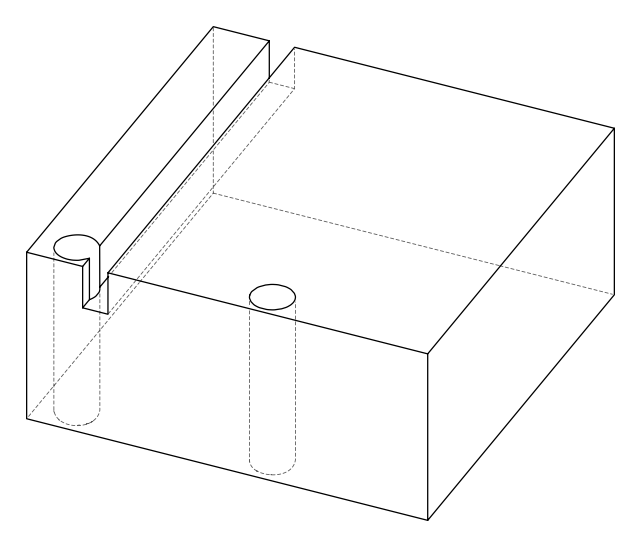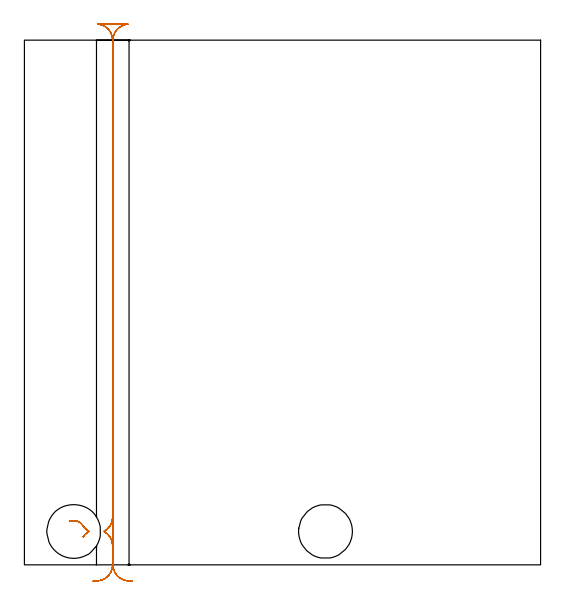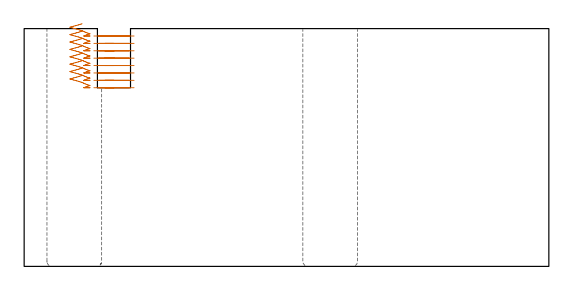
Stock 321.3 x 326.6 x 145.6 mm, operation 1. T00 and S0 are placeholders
(PLAN: 3 operations, 1 tool changes, 32.1 min)
(1 MILL_RECTANGULAR_SLOT | SLOT_RECTANGULAR | UGT0201_094 | Follow Part, ap 5, ae 75% | 13.13 min | 260335 mm3)
(2 MILL_THROUGH_HOLE_FROM_SOLID_MATERIAL | STEP1HOLE | NXT0201_007 | Circular | 9.5 min | 105344 mm3)
(3 MILL_THROUGH_HOLE_FROM_SOLID_MATERIAL_1 | STEP1HOLE_1 | NXT0201_007 | Circular | 9.5 min | 127897 mm3)
(TOOL UGT0201_094 | End mill 20 mm | D20 FL38 Z4)
(TOOL NXT0201_007 | ENDMILL 25mm [R216.25-25050GCK54P 1620] | D25 R3 FL54 Z5)
(OP 1 MILL_RECTANGULAR_SLOT)
G17 G21 G94 G90
T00 M6
G54
G17 G0 G90 X67.317 Y-10.202 S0 M3
G43 Z155.6 H0
Z141.075
G94 G1 X64.326 Y-9.97 F250.
G2 X55.1 Y0. R10. F500.
G1 Y326.6
G2 X64.326 Y336.57 R10.
G1 Y336.6
X45.674
Y336.57
G2 X54.9 Y326.6 R10.
G1 Y29.684
G2 X49.491 Y20.8 R10.
X54.9 Y11.916 R10.
G1 Y0.
G2 X45.674 Y-9.97 R10.
G1 X42.683 Y-10.202 F250.
G0 X67.317 Z136.55
G1 X64.326 Y-9.97
G2 X55.1 Y0. R10. F500.
G1 Y326.6
G2 X64.326 Y336.57 R10.
G1 Y336.6
X45.674
Y336.57
G2 X54.9 Y326.6 R10.
G1 Y29.684
G2 X49.491 Y20.8 R10.
X54.9 Y11.916 R10.
G1 Y0.
G2 X45.674 Y-9.97 R10.
G1 X42.683 Y-10.202 F250.
G0 X67.317 Z132.025
G1 X64.326 Y-9.97
G2 X55.1 Y0. R10. F500.
G1 Y326.6
G2 X64.326 Y336.57 R10.
G1 Y336.6
X45.674
Y336.57
G2 X54.9 Y326.6 R10.
G1 Y29.684
G2 X49.491 Y20.8 R10.
X54.9 Y11.916 R10.
G1 Y0.
G2 X45.674 Y-9.97 R10.
G1 X42.683 Y-10.202 F250.
G0 X67.317 Z127.5
G1 X64.326 Y-9.97
G2 X55.1 Y0. R10. F500.
G1 Y326.6
G2 X64.326 Y336.57 R10.
G1 Y336.6
X45.674
Y336.57
G2 X54.9 Y326.6 R10.
G1 Y29.684
G2 X49.491 Y20.8 R10.
X54.9 Y11.916 R10.
G1 Y0.
G2 X45.674 Y-9.97 R10.
G1 X42.683 Y-10.202 F250.
G0 X67.317 Z122.975
G1 X64.326 Y-9.97
G2 X55.1 Y0. R10. F500.
G1 Y326.6
G2 X64.326 Y336.57 R10.
G1 Y336.6
X45.674
Y336.57
G2 X54.9 Y326.6 R10.
G1 Y29.684
G2 X49.491 Y20.8 R10.
X54.9 Y11.916 R10.
G1 Y0.
G2 X45.674 Y-9.97 R10.
G1 X42.683 Y-10.202 F250.
G0 X67.317 Z118.45
G1 X64.326 Y-9.97
G2 X55.1 Y0. R10. F500.
G1 Y326.6
G2 X64.326 Y336.57 R10.
G1 Y336.6
X45.674
Y336.57
G2 X54.9 Y326.6 R10.
G1 Y29.684
G2 X49.491 Y20.8 R10.
X54.9 Y11.916 R10.
G1 Y0.
G2 X45.674 Y-9.97 R10.
G1 X42.683 Y-10.202 F250.
G0 X67.317 Z113.925
G1 X64.326 Y-9.97
G2 X55.1 Y0. R10. F500.
G1 Y326.6
G2 X64.326 Y336.57 R10.
G1 Y336.6
X45.674
Y336.57
G2 X54.9 Y326.6 R10.
G1 Y29.684
G2 X49.491 Y20.8 R10.
X54.9 Y11.916 R10.
G1 Y0.
G2 X45.674 Y-9.97 R10.
G1 X42.683 Y-10.202 F250.
G0 X67.317 Z109.4
G1 X64.326 Y-9.97
G2 X55.1 Y0. R10. F500.
G1 Y326.6
G2 X64.326 Y336.57 R10.
G1 Y336.6
X45.674
Y336.57
G2 X54.9 Y326.6 R10.
G1 Y29.684
G2 X49.491 Y20.8 R10.
X54.9 Y11.916 R10.
G1 Y0.
G2 X45.674 Y-9.97 R10.
G1 X42.683 Y-10.202 F250.
G0 Z155.6
X35.477 Y25.568
Z148.6
G1 X34.876 Y26.116 Z148.382
X34.06 Y26.666 Z148.118
X33.172 Y27.092 Z147.854
X32.232 Y27.384 Z147.591
X31.259 Y27.537 Z147.327
X30.275 Y27.547 Z147.063
X29.3 Y27.413 Z146.799
X28.354 Y27.14 Z146.536
X28.017 Y26.994 Z146.437
X28.354 Y27.14 Z146.339
X29.3 Y27.413 Z146.075
X30.275 Y27.547 Z145.811
X31.259 Y27.537 Z145.547
X32.232 Y27.384 Z145.283
X33.172 Y27.092 Z145.02
X34.06 Y26.666 Z144.756
X34.876 Y26.116 Z144.492
X35.604 Y25.453 Z144.228
X36.227 Y24.692 Z143.965
X36.66 Y24.001 Z143.746
X37.342 Y23.12 Z143.448
X38.118 Y22.321 Z143.149
X38.978 Y21.613 Z142.851
X39.912 Y21.005 Z142.552
X40.309 Y20.8 Z142.432
X39.912 Y20.595 Z142.313
X39.036 Y20.028 Z142.033
X38.223 Y19.374 Z141.754
X37.484 Y18.639 Z141.474
X36.824 Y17.831 Z141.195
X36.576 Y17.459 Z141.075
G2 X40.309 Y20.8 R10. F500.
X36.576 Y24.141 R10.
G0 Z155.6
X35.477 Y25.568
Z144.075
G1 X34.876 Y26.116 Z143.857 F250.
X34.06 Y26.666 Z143.593
X33.172 Y27.092 Z143.329
X32.232 Y27.384 Z143.066
X31.259 Y27.537 Z142.802
X30.275 Y27.547 Z142.538
X29.3 Y27.413 Z142.274
X28.354 Y27.14 Z142.011
X28.017 Y26.994 Z141.912
X28.354 Y27.14 Z141.814
X29.3 Y27.413 Z141.55
X30.275 Y27.547 Z141.286
X31.259 Y27.537 Z141.022
X32.232 Y27.384 Z140.758
X33.172 Y27.092 Z140.495
X34.06 Y26.666 Z140.231
X34.876 Y26.116 Z139.967
X35.604 Y25.453 Z139.703
X36.227 Y24.692 Z139.44
X36.66 Y24.001 Z139.221
X37.342 Y23.12 Z138.923
X38.118 Y22.321 Z138.624
X38.978 Y21.613 Z138.326
X39.912 Y21.005 Z138.027
X40.309 Y20.8 Z137.908
X39.912 Y20.595 Z137.788
X39.036 Y20.028 Z137.508
X38.223 Y19.374 Z137.229
X37.484 Y18.639 Z136.949
X36.824 Y17.831 Z136.67
X36.576 Y17.459 Z136.55
G2 X40.309 Y20.8 R10. F500.
X36.576 Y24.141 R10.
G0 Z155.6
X35.477 Y25.568
Z139.55
G1 X34.876 Y26.116 Z139.332 F250.
X34.06 Y26.666 Z139.068
X33.172 Y27.092 Z138.804
X32.232 Y27.384 Z138.541
X31.259 Y27.537 Z138.277
X30.275 Y27.547 Z138.013
X29.3 Y27.413 Z137.749
X28.354 Y27.14 Z137.486
X28.017 Y26.994 Z137.387
X28.354 Y27.14 Z137.289
X29.3 Y27.413 Z137.025
X30.275 Y27.547 Z136.761
X31.259 Y27.537 Z136.497
X32.232 Y27.384 Z136.233
X33.172 Y27.092 Z135.97
X34.06 Y26.666 Z135.706
X34.876 Y26.116 Z135.442
X35.604 Y25.453 Z135.178
X36.227 Y24.692 Z134.915
X36.66 Y24.001 Z134.696
X37.342 Y23.12 Z134.398
X38.118 Y22.321 Z134.099
X38.978 Y21.613 Z133.801
X39.912 Y21.005 Z133.502
X40.309 Y20.8 Z133.383
X39.912 Y20.595 Z133.263
X39.036 Y20.028 Z132.983
X38.223 Y19.374 Z132.704
X37.484 Y18.639 Z132.424
X36.824 Y17.831 Z132.145
X36.576 Y17.459 Z132.025
G2 X40.309 Y20.8 R10. F500.
X36.576 Y24.141 R10.
G0 Z155.6
X35.477 Y25.568
Z135.025
G1 X34.876 Y26.116 Z134.807 F250.
X34.06 Y26.666 Z134.543
X33.172 Y27.092 Z134.279
X32.232 Y27.384 Z134.016
X31.259 Y27.537 Z133.752
X30.275 Y27.547 Z133.488
X29.3 Y27.413 Z133.224
X28.354 Y27.14 Z132.961
X28.017 Y26.994 Z132.862
X28.354 Y27.14 Z132.764
X29.3 Y27.413 Z132.5
X30.275 Y27.547 Z132.236
X31.259 Y27.537 Z131.972
X32.232 Y27.384 Z131.708
X33.172 Y27.092 Z131.445
X34.06 Y26.666 Z131.181
X34.876 Y26.116 Z130.917
X35.604 Y25.453 Z130.653
X36.227 Y24.692 Z130.39
X36.66 Y24.001 Z130.171
X37.342 Y23.12 Z129.873
X38.118 Y22.321 Z129.574
X38.978 Y21.613 Z129.276
X39.912 Y21.005 Z128.977
X40.309 Y20.8 Z128.858
X39.912 Y20.595 Z128.738
X39.036 Y20.028 Z128.458
X38.223 Y19.374 Z128.179
X37.484 Y18.639 Z127.899
X36.824 Y17.831 Z127.62
X36.576 Y17.459 Z127.5
G2 X40.309 Y20.8 R10. F500.
X36.576 Y24.141 R10.
G0 Z155.6
X35.477 Y25.568
Z130.5
G1 X34.876 Y26.116 Z130.282 F250.
X34.06 Y26.666 Z130.018
X33.172 Y27.092 Z129.754
X32.232 Y27.384 Z129.491
X31.259 Y27.537 Z129.227
X30.275 Y27.547 Z128.963
X29.3 Y27.413 Z128.699
X28.354 Y27.14 Z128.436
X28.017 Y26.994 Z128.337
X28.354 Y27.14 Z128.239
X29.3 Y27.413 Z127.975
X30.275 Y27.547 Z127.711
X31.259 Y27.537 Z127.447
X32.232 Y27.384 Z127.184
X33.172 Y27.092 Z126.92
X34.06 Y26.666 Z126.656
X34.876 Y26.116 Z126.392
X35.604 Y25.453 Z126.128
X36.227 Y24.692 Z125.865
X36.66 Y24.001 Z125.646
X37.342 Y23.12 Z125.348
X38.118 Y22.321 Z125.049
X38.978 Y21.613 Z124.751
X39.912 Y21.005 Z124.452
X40.309 Y20.8 Z124.333
X39.912 Y20.595 Z124.213
X39.036 Y20.028 Z123.933
X38.223 Y19.374 Z123.654
X37.484 Y18.639 Z123.374
X36.824 Y17.831 Z123.095
X36.576 Y17.459 Z122.975
G2 X40.309 Y20.8 R10. F500.
X36.576 Y24.141 R10.
G0 Z155.6
X35.477 Y25.568
Z125.975
G1 X34.876 Y26.116 Z125.757 F250.
X34.06 Y26.666 Z125.493
X33.172 Y27.092 Z125.229
X32.232 Y27.384 Z124.966
X31.259 Y27.537 Z124.702
X30.275 Y27.547 Z124.438
X29.3 Y27.413 Z124.174
X28.354 Y27.14 Z123.911
X28.017 Y26.994 Z123.812
X28.354 Y27.14 Z123.714
X29.3 Y27.413 Z123.45
X30.275 Y27.547 Z123.186
X31.259 Y27.537 Z122.922
X32.232 Y27.384 Z122.659
X33.172 Y27.092 Z122.395
X34.06 Y26.666 Z122.131
X34.876 Y26.116 Z121.867
X35.604 Y25.453 Z121.603
X36.227 Y24.692 Z121.34
X36.66 Y24.001 Z121.121
X37.342 Y23.12 Z120.823
X38.118 Y22.321 Z120.524
X38.978 Y21.613 Z120.226
X39.912 Y21.005 Z119.927
X40.309 Y20.8 Z119.808
X39.912 Y20.595 Z119.688
X39.036 Y20.028 Z119.408
X38.223 Y19.374 Z119.129
X37.484 Y18.639 Z118.849
X36.824 Y17.831 Z118.57
X36.576 Y17.459 Z118.45
G2 X40.309 Y20.8 R10. F500.
X36.576 Y24.141 R10.
G0 Z155.6
X35.477 Y25.568
Z121.45
G1 X34.876 Y26.116 Z121.232 F250.
X34.06 Y26.666 Z120.968
X33.172 Y27.092 Z120.704
X32.232 Y27.384 Z120.441
X31.259 Y27.537 Z120.177
X30.275 Y27.547 Z119.913
X29.3 Y27.413 Z119.649
X28.354 Y27.14 Z119.386
X28.017 Y26.994 Z119.287
X28.354 Y27.14 Z119.189
X29.3 Y27.413 Z118.925
X30.275 Y27.547 Z118.661
X31.259 Y27.537 Z118.397
X32.232 Y27.384 Z118.134
X33.172 Y27.092 Z117.87
X34.06 Y26.666 Z117.606
X34.876 Y26.116 Z117.342
X35.604 Y25.453 Z117.078
X36.227 Y24.692 Z116.815
X36.66 Y24.001 Z116.596
X37.342 Y23.12 Z116.298
X38.118 Y22.321 Z115.999
X38.978 Y21.613 Z115.701
X39.912 Y21.005 Z115.402
X40.309 Y20.8 Z115.283
X39.912 Y20.595 Z115.163
X39.036 Y20.028 Z114.883
X38.223 Y19.374 Z114.604
X37.484 Y18.639 Z114.324
X36.824 Y17.831 Z114.045
X36.576 Y17.459 Z113.925
G2 X40.309 Y20.8 R10. F500.
X36.576 Y24.141 R10.
G0 Z155.6
X35.477 Y25.568
Z116.925
G1 X34.876 Y26.116 Z116.707 F250.
X34.06 Y26.666 Z116.443
X33.172 Y27.092 Z116.179
X32.232 Y27.384 Z115.916
X31.259 Y27.537 Z115.652
X30.275 Y27.547 Z115.388
X29.3 Y27.413 Z115.124
X28.354 Y27.14 Z114.861
X28.017 Y26.994 Z114.762
X28.354 Y27.14 Z114.664
X29.3 Y27.413 Z114.4
X30.275 Y27.547 Z114.136
X31.259 Y27.537 Z113.872
X32.232 Y27.384 Z113.609
X33.172 Y27.092 Z113.345
X34.06 Y26.666 Z113.081
X34.876 Y26.116 Z112.817
X35.604 Y25.453 Z112.553
X36.227 Y24.692 Z112.29
X36.66 Y24.001 Z112.071
X37.342 Y23.12 Z111.773
X38.118 Y22.321 Z111.474
X38.978 Y21.613 Z111.176
X39.912 Y21.005 Z110.877
X40.309 Y20.8 Z110.758
X39.912 Y20.595 Z110.638
X39.036 Y20.028 Z110.358
X38.223 Y19.374 Z110.079
X37.484 Y18.639 Z109.799
X36.824 Y17.831 Z109.52
X36.576 Y17.459 Z109.4
G2 X40.309 Y20.8 R10. F500.
X36.576 Y24.141 R10.
G0 Z155.6
M5
M2
